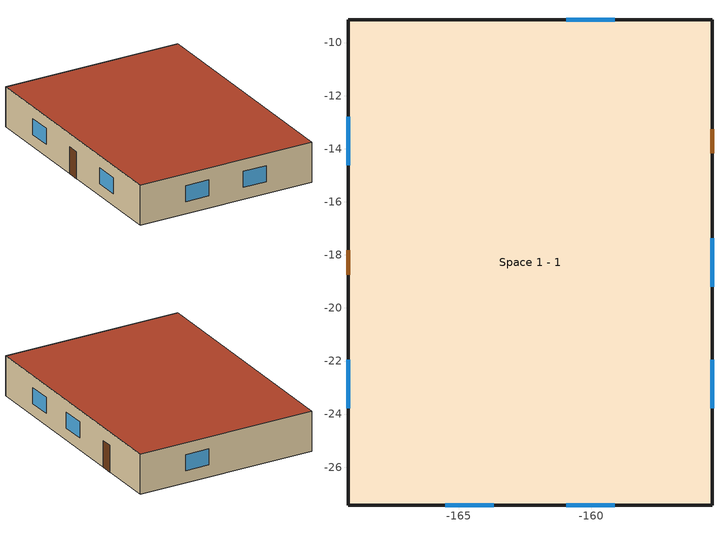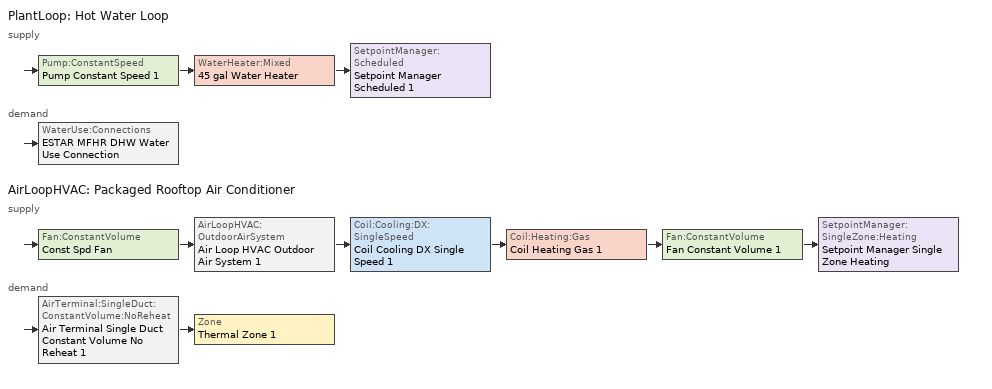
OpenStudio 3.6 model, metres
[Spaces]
Space 1 - 1
 floor ground: -155.45,-9.14 -155.45,-27.43 -169.16,-27.43 -169.16,-9.14 z0
 wall outside: -155.45,-9.14 -169.16,-9.14 -169.16,-27.43 -155.45,-27.43 -155.45,-9.14 z0:3.05
 window: -159.11,-9.14 -160.93,-9.14 / -155.45,-23.77 -155.45,-21.95 / -155.45,-19.2 -155.45,-17.37 / -160.93,-27.43 -159.11,-27.43 / -165.51,-27.43 -163.68,-27.43 / -169.16,-12.8 -169.16,-14.63 / -169.16,-21.95 -169.16,-23.77 z0.91:2.13
 door: -155.45,-14.17 -155.45,-13.26 / -169.16,-17.83 -169.16,-18.75 z0:2.03
 roof outside: -169.16,-9.14 -169.16,-27.43 -155.45,-27.43 -155.45,-9.14 z3.05
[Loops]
PlantLoop 'Hot Water Loop'
 supply: Pump:ConstantSpeed 'Pump Constant Speed 1' > WaterHeater:Mixed '45 gal Water Heater' > SetpointManager:Scheduled 'Setpoint Manager Scheduled 1'
 demand: WaterUse:Connections 'ESTAR MFHR DHW Water Use Connection'
AirLoopHVAC 'Packaged Rooftop Air Conditioner'
 supply: Fan:ConstantVolume 'Const Spd Fan' > AirLoopHVAC:OutdoorAirSystem 'Air Loop HVAC Outdoor Air System 1' > Coil:Cooling:DX:SingleSpeed 'Coil Cooling DX Single Speed 1' > Coil:Heating:Gas 'Coil Heating Gas 1' > Fan:ConstantVolume 'Fan Constant Volume 1' > SetpointManager:SingleZone:Heating 'Setpoint Manager Single Zone Heating'
 demand: AirTerminal:SingleDuct:ConstantVolume:NoReheat 'Air Terminal Single Duct Constant Volume No Reheat 1' > Zone 'Thermal Zone 1'
[Site]
Columbia Regional Airport: Latitude {deg}=38.82; Longitude {deg}=-92.22; Time Zone {hr}=-6; Elevation {m}=272
[ClimateZones]
Climate Zone Institution Name 1=ASHRAE; Climate Zone Document Name 1=ANSI/ASHRAE Standard 169; Climate Zone Document Year 1=2006; Climate Zone Value 1=4A; Climate Zone Institution Name 2=CEC; Climate Zone Document Name 2=California Climate Zone Descriptions; Climate Zone Document Year 2=1995
[Building]
Building 1: North Axis {deg}=-0
[SizingPeriod:DesignDay] Barometric Pressure {Pa}=98100; Rain Indicator=No; Snow Indicator=No; Day of Month=21; Daylight Saving Time Indicator=No; Dry-Bulb Temperature Range Modifier Type=DefaultMultipliers
Name | Maximum Dry-Bulb Temperature {C} | Daily Dry-Bulb Temperature Range {deltaC} | Wind Speed {m/s} | Wind Direction {deg} | Month | Day Type | Humidity Condition Type | Wetbulb or DewPoint at Maximum Dry-Bulb {C} | Enthalpy at Maximum Dry-Bulb {J/kg} | Solar Model Indicator | ASHRAE Clear Sky Optical Depth for Beam Irradiance | ASHRAE Clear Sky Optical Depth for Diffuse Irradiance | Sky Clearness
Columbia Regional Airport Ann Clg .4% Condns Enth=>MDB | 31.9 | 11 | 4.4 | 220 | 7 | SummerDesignDay | Enthalpy | 23 | 82700 | ASHRAETau | 0.448 | 2.098
Columbia Regional Airport Ann Clg .4% Condns DP=>MDB | 29.6 | 11 | 4.4 | 220 | 7 | SummerDesignDay | Dewpoint | 24.6 |  | ASHRAETau | 0.448 | 2.098
Columbia Regional Airport Ann Clg .4% Condns WB=>MDB | 31.9 | 11 | 4.4 | 220 | 7 | SummerDesignDay | Wetbulb | 26.2 |  | ASHRAETau | 0.448 | 2.098
Columbia Regional Airport Ann Clg .4% Condns DB=>MWB | 34.8 | 11 | 4.4 | 220 | 7 | SummerDesignDay | Wetbulb | 24.5 |  | ASHRAETau | 0.448 | 2.098
Columbia Regional Airport Ann Htg Wind 99.6% Condns WS=>MCDB | 2 | 0 | 12.5 | 280 | 1 | WinterDesignDay | Wetbulb | 2 |  | ASHRAEClearSky |  |  | 0
Columbia Regional Airport Ann Hum_n 99.6% Condns DP=>MCDB | -15.9 | 0 | 4.4 | 280 | 1 | WinterDesignDay | Dewpoint | -22 |  | ASHRAEClearSky |  |  | 0
Columbia Regional Airport Ann Htg 99.6% Condns DB | -17 | 0 | 4.4 | 280 | 1 | WinterDesignDay | Wetbulb | -17 |  | ASHRAEClearSky |  |  | 0
[DefaultConstructionSet] Default Exterior Surface Constructions=Default Surface Constructions 10; Default Interior Surface Constructions=Default Surface Constructions 11; Default Ground Contact Surface Constructions=Default Surface Constructions 12; Default Exterior SubSurface Constructions=Default Sub Surface Constructions 7; Default Interior SubSurface Constructions=Default Sub Surface Constructions 8; Interior Partition Construction=Interior Partition
189.1-2009 - CZ4 - Office 1; 189.1-2009 - CZ4 - Office 2
[DefaultSurfaceConstructions]
Name | Floor Construction | Wall Construction | Roof Ceiling Construction
Default Surface Constructions 10 | ExtSlabCarpet 4in ClimateZone 1-8 | ASHRAE 189.1-2009 ExtWall Mass ClimateZone 5 | ASHRAE 189.1-2009 ExtRoof IEAD ClimateZone 2-5
Default Surface Constructions 11 | Interior Floor | Interior Wall | Interior Ceiling
Default Surface Constructions 12 | ExtSlabCarpet 4in ClimateZone 1-8 | ExtSlabCarpet 4in ClimateZone 1-8 | ExtSlabCarpet 4in ClimateZone 1-8
[DefaultSubSurfaceConstructions]
Name | Fixed Window Construction | Operable Window Construction | Door Construction | Tubular Daylight Dome Construction | Tubular Daylight Diffuser Construction
Default Sub Surface Constructions 7 | ASHRAE 189.1-2009 ExtWindow ClimateZone 4-5 | ASHRAE 189.1-2009 ExtWindow ClimateZone 4-5 | Exterior Door | Interior Window | Interior Window
Default Sub Surface Constructions 8 | Interior Window | Interior Window | Interior Door
[Construction]
Interior Partition; Interior Door: G05 25mm wood
ExtSlabCarpet 4in ClimateZone 1-8: MAT-CC05 4 HW CONCRETE, CP02 CARPET PAD
ASHRAE 189.1-2009 ExtRoof IEAD ClimateZone 2-5: Roof Membrane, Roof Insulation [21], Metal Decking
Interior Floor: F16 Acoustic tile, F05 Ceiling air space resistance, M11 100mm lightweight concrete
Interior Wall: G01a 19mm gypsum board, F04 Wall air space resistance, G01a 19mm gypsum board
Interior Ceiling: M11 100mm lightweight concrete, F05 Ceiling air space resistance, F16 Acoustic tile
ASHRAE 189.1-2009 ExtWindow ClimateZone 4-5: Theoretical Glass [207]
Exterior Door: F08 Metal surface, I01 25mm insulation board
Interior Window: Clear 3mm
ASHRAE 189.1-2009 ExtWall Mass ClimateZone 5: 1IN Stucco, 8IN Concrete HW, Wall Insulation [37], 1/2IN Gypsum 2
[Material] Thermal Absorptance=0.9
Name | Roughness | Thickness {m} | Conductivity {W/m-K} | Density {kg/m3} | Specific Heat {J/kg-K} | Solar Absorptance | Visible Absorptance
G05 25mm wood | MediumSmooth | 0.0254 | 0.15 | 608 | 1630 | 0.5 | 0.5
MAT-CC05 4 HW CONCRETE | Rough | 0.1016 | 1.311 | 2240 | 836.8 | 0.85 | 0.85
1IN Stucco | Smooth | 0.0253 | 0.6918 | 1858 | 837 | 0.92 | 0.92
8IN Concrete HW | MediumRough | 0.2033 | 1.7296 | 2243 | 837 | 0.65 | 0.65
Wall Insulation [37] | MediumRough | 0.0681 | 0.0432 | 91 | 837 | 0.5 | 0.5
Roof Membrane | VeryRough | 0.0095 | 0.16 | 1121.29 | 1460 | 0.7 | 0.7
Roof Insulation [21] | MediumRough | 0.2105 | 0.049 | 265 | 836.8 | 0.7 | 0.7
Metal Decking | MediumSmooth | 0.0015 | 45.006 | 7680 | 418.4 | 0.6 | 0.6
F16 Acoustic tile | MediumSmooth | 0.0191 | 0.06 | 368 | 590 | 0.3 | 0.3
M11 100mm lightweight concrete | MediumRough | 0.1016 | 0.53 | 1280 | 840 | 0.5 | 0.5
G01a 19mm gypsum board | MediumSmooth | 0.019 | 0.16 | 800 | 1090 | 0.4 | 0.4
F08 Metal surface | Smooth | 0.0008 | 45.28 | 7824 | 500 | 0.7 | 0.7
I01 25mm insulation board | MediumRough | 0.0254 | 0.03 | 43 | 1210 | 0.6 | 0.6
1/2IN Gypsum 2 | Smooth | 0.0127 | 0.16 | 784.9 | 830 | 0.4 | 0.4
[Material:NoMass]
CP02 CARPET PAD: Roughness=Smooth; Thermal Resistance {m2-K/W}=0.1; Thermal Absorptance=0.9; Solar Absorptance=0.8; Visible Absorptance=0.8
[Material:AirGap]
Name | Thermal Resistance {m2-K/W}
F05 Ceiling air space resistance | 0.18
F04 Wall air space resistance | 0.15
[WindowMaterial:Glazing] Optical Data Type=SpectralAverage; Thickness {m}=0.003; Back Side Solar Reflectance at Normal Incidence=0; Back Side Visible Reflectance at Normal Incidence=0; Infrared Transmittance at Normal Incidence=0; Dirt Correction Factor for Solar and Visible Transmittance=1; Solar Diffusing=No
Name | Solar Transmittance at Normal Incidence | Front Side Solar Reflectance at Normal Incidence | Visible Transmittance at Normal Incidence | Front Side Visible Reflectance at Normal Incidence | Front Side Infrared Hemispherical Emissivity | Back Side Infrared Hemispherical Emissivity | Conductivity {W/m-K}
Theoretical Glass [207] | 0.3311 | 0.6189 | 0.44 | 0.51 | 0.9 | 0.9 | 0.0133
Clear 3mm | 0.837 | 0.075 | 0.898 | 0.081 | 0.84 | 0.84 | 0.9
[ThermalZone]
Thermal Zone 1: Multiplier=1; Use Ideal Air Loads=No
[Sizing:Zone]
Thermal Zone 1: Zone Cooling Design Supply Air Temperature Input Method=SupplyAirTemperature; Zone Cooling Design Supply Air Temperature {C}=14; Zone Cooling Design Supply Air Temperature Difference {deltaC}=11.11; Zone Heating Design Supply Air Temperature Input Method=SupplyAirTemperature; Zone Heating Design Supply Air Temperature {C}=40; Zone Heating Design Supply Air Temperature Difference {deltaC}=11.11; Zone Cooling Design Supply Air Humidity Ratio {kg-H2O/kg-air}=0.0085; Zone Heating Design Supply Air Humidity Ratio {kg-H2O/kg-air}=0.008; Cooling Design Air Flow Method=DesignDay; Heating Design Air Flow Method=DesignDay; Account for Dedicated Outdoor Air System=No; Dedicated Outdoor Air System Control Strategy=NeutralSupplyAir; Dedicated Outdoor Air Low Setpoint Temperature for Design {C}=autosize; Dedicated Outdoor Air High Setpoint Temperature for Design {C}=autosize; Zone Load Sizing Method=Sensible Load Only No Latent Load; Zone Latent Cooling Design Supply Air Humidity Ratio Input Method=HumidityRatioDifference; Zone Cooling Design Supply Air Humidity Ratio Difference {kgWater/kgDryAir}=0.005; Zone Latent Heating Design Supply Air Humidity Ratio Input Method=HumidityRatioDifference; Zone Humidification Design Supply Air Humidity Ratio Difference {kgWater/kgDryAir}=0.005
[Zone equipment]
Thermal Zone 1: Air Terminal Single Duct Constant Volume No Reheat 1
[Space]
Space 1 - 1: Space Type=189.1-2009 - Office - ClosedOffice - CZ4-8; Default Construction Set=189.1-2009 - CZ4 - Office 2; Default Schedule Set=189.1-2009 - Office - ClosedOffice - CZ4-8 Schedule Set 1; Building Story=Story 1; Thermal Zone=Thermal Zone 1
[BuildingStory]
Story 1: Nominal Z Coordinate {m}=0; Nominal Floor to Floor Height {m}=2.4384; Nominal Floor to Ceiling Height {m}=2.4384
[DefaultScheduleSet] Number of People Schedule=Office Work Occ; People Activity Level Schedule=Office Activity; Lighting Schedule=Office Bldg Light; Electric Equipment Schedule=Office Bldg Equip; Infiltration Schedule=Office Infil Quarter On
189.1-2009 - Office - ClosedOffice - CZ4-8 Schedule Set; 189.1-2009 - Office - ClosedOffice - CZ4-8 Schedule Set 1
[ElectricEquipment:Definition]
189.1-2009 - Office - ClosedOffice - CZ4-8 Electric Equipment Definition: Design Level Calculation Method=Watts/Area; Watts per Space Floor Area {W/m2}=6.8889
[Lights:Definition]
189.1-2009 - Office - ClosedOffice - CZ4-8 Lights Definition: Design Level Calculation Method=Watts/Area; Watts per Space Floor Area {W/m2}=10.6563
[SpaceType]
189.1-2009 - Office - ClosedOffice - CZ4-8: Default Construction Set=189.1-2009 - CZ4 - Office 1; Default Schedule Set=189.1-2009 - Office - ClosedOffice - CZ4-8 Schedule Set; Design Specification Outdoor Air Object=189.1-2009 - Office - ClosedOffice - CZ4-8 Ventilation; Standards Building Type=Office; Standards Space Type=ClosedOffice
[DesignSpecification:OutdoorAir]
189.1-2009 - Office - ClosedOffice - CZ4-8 Ventilation: Outdoor Air Method=Sum; Outdoor Air Flow per Person {m3/s-person}=0.00943895
[People]
189.1-2009 - Office - ClosedOffice - CZ4-8 People: People Definition=189.1-2009 - Office - ClosedOffice - CZ4-8 People Definition; Space or SpaceType=189.1-2009 - Office - ClosedOffice - CZ4-8; Multiplier=1
[People:Definition]
189.1-2009 - Office - ClosedOffice - CZ4-8 People Definition: Number of People Calculation Method=People/Area; People per Space Floor Area {person/m2}=0.0511286; Fraction Radiant=0.3
[Lights]
189.1-2009 - Office - ClosedOffice - CZ4-8 Lights: Lights Definition=189.1-2009 - Office - ClosedOffice - CZ4-8 Lights Definition; Space or SpaceType=189.1-2009 - Office - ClosedOffice - CZ4-8
[ElectricEquipment]
189.1-2009 - Office - ClosedOffice - CZ4-8 Electric Equipment: Electric Equipment Definition=189.1-2009 - Office - ClosedOffice - CZ4-8 Electric Equipment Definition; Space or SpaceType=189.1-2009 - Office - ClosedOffice - CZ4-8
[SpaceInfiltration:DesignFlowRate]
189.1-2009 - Office - ClosedOffice - CZ4-8 Infiltration: Space or SpaceType=189.1-2009 - Office - ClosedOffice - CZ4-8; Design Flow Rate Calculation Method=Flow/ExteriorArea; Flow per Exterior Surface Area {m3/s-m2}=0.000226568
[PlantLoop]
Hot Water Loop: Glycol Concentration=0; Maximum Loop Temperature {C}=60; Minimum Loop Temperature {C}=10; Plant Loop Volume {m3}=Autocalculate; Load Distribution Scheme=Optimal
[Sizing:Plant]
Hot Water Loop: Loop Type=Heating; Design Loop Exit Temperature {C}=60; Loop Design Temperature Difference {deltaC}=5; Sizing Option=NonCoincident; Zone Timesteps in Averaging Window=1; Coincident Sizing Factor Mode=None
[SetpointManager:Scheduled]
Setpoint Manager Scheduled 1: Control Variable=Temperature; Schedule=SHW_Temperature_140F
[Pump:ConstantSpeed]
Pump Constant Speed 1: Rated Flow Rate {m3/s}=autosize; Rated Pump Head {Pa}=29891; Rated Power Consumption {W}=autosize; Motor Efficiency=0.9; Fraction of Motor Inefficiencies to Fluid Stream=0; Pump Control Type=Intermittent; Design Power Sizing Method=PowerPerFlowPerPressure; Design Electric Power per Unit Flow Rate {W/(m3/s)}=348701.1; Design Shaft Power per Unit Flow Rate per Unit Head {W-s/m3-Pa}=1.28205
[WaterHeater:Mixed]
45 gal Water Heater: Tank Volume {m3}=0.170344; Setpoint Temperature Schedule=SHW_Temperature_140F; Deadband Temperature Difference {deltaC}=5; Maximum Temperature Limit {C}=82.2222; Heater Control Type=Cycle; Heater Maximum Capacity {W}=Autosize; Heater Fuel Type=Electricity; Heater Thermal Efficiency=0.9; Off Cycle Parasitic Fuel Consumption Rate {W}=2562; Off Cycle Parasitic Fuel Type=Electricity; Off Cycle Parasitic Heat Fraction to Tank=0.9; On Cycle Parasitic Fuel Consumption Rate {W}=2562; On Cycle Parasitic Fuel Type=Electricity; Ambient Temperature Indicator=Schedule; Ambient Temperature Schedule=Water Heater Ambient Temp Schedule - 70F; Off Cycle Loss Coefficient to Ambient Temperature {W/K}=6; On Cycle Loss Coefficient to Ambient Temperature {W/K}=6; Use Side Effectiveness=1; Source Side Effectiveness=1; Use Side Design Flow Rate {m3/s}=autosize; Source Side Design Flow Rate {m3/s}=autosize; Indirect Water Heating Recovery Time {hr}=0.5; Source Side Flow Control Mode=IndirectHeatPrimarySetpoint
[WaterHeater:Sizing]
45 gal Water Heater: Design Mode=PeakDraw; Time Storage Can Meet Peak Draw {hr}=0.538503; Time for Tank Recovery {hr}=0.1; Nominal Tank Volume for Autosizing Plant Connections {m3}=1
[WaterUse:Equipment:Definition]
Whole Building Water Equipment Definition - 100 units 200 occupants: Peak Flow Rate {m3/s}=0.000525124; Target Temperature Schedule=SHW_Temperature_140F; Sensible Fraction Schedule=Fraction Sensible - 0.2; Latent Fraction Schedule=Fraction Sensible - 0.05
[WaterUse:Equipment]
ESTAR MFHR Whole Building Water Use Equipment: Water Use Equipment Definition=Whole Building Water Equipment Definition - 100 units 200 occupants; Flow Rate Fraction Schedule=ESTAR MFHR DHW Fraction Schedule
[WaterUse:Connections]
ESTAR MFHR DHW Water Use Connection: Drain Water Heat Exchanger Type=None; Drain Water Heat Exchanger Destination=Plant; Water Use Equipment Name 1=ESTAR MFHR Whole Building Water Use Equipment
[AirLoopHVAC]
Packaged Rooftop Air Conditioner: Availability Schedule=Always On Discrete; Design Supply Air Flow Rate {m3/s}=autosize; Design Return Air Flow Fraction of Supply Air Flow=1
[Sizing:System]
Packaged Rooftop Air Conditioner: Type of Load to Size On=Sensible; Design Outdoor Air Flow Rate {m3/s}=Autosize; Central Heating Maximum System Air Flow Ratio=1; Preheat Design Temperature {C}=7; Preheat Design Humidity Ratio {kg-H2O/kg-Air}=0.008; Precool Design Temperature {C}=12.8; Precool Design Humidity Ratio {kg-H2O/kg-Air}=0.008; Central Cooling Design Supply Air Temperature {C}=12.8; Central Heating Design Supply Air Temperature {C}=40; Sizing Option=NonCoincident; 100% Outdoor Air in Cooling=No; 100% Outdoor Air in Heating=No; Central Cooling Design Supply Air Humidity Ratio {kg-H2O/kg-Air}=0.0085; Central Heating Design Supply Air Humidity Ratio {kg-H2O/kg-Air}=0.008; Cooling Design Air Flow Method=DesignDay; Cooling Design Air Flow Rate {m3/s}=0; Heating Design Air Flow Method=DesignDay; Heating Design Air Flow Rate {m3/s}=0; System Outdoor Air Method=ZoneSum; Zone Maximum Outdoor Air Fraction=1; Cooling Supply Air Flow Rate Per Floor Area {m3/s-m2}=0.00996765; Cooling Fraction of Autosized Cooling Supply Air Flow Rate=1; Cooling Supply Air Flow Rate Per Unit Cooling Capacity {m3/s-W}=3.94755e-05; Heating Supply Air Flow Rate Per Floor Area {m3/s-m2}=0.00996765; Heating Fraction of Autosized Heating Supply Air Flow Rate=1; Heating Fraction of Autosized Cooling Supply Air Flow Rate=1; Heating Supply Air Flow Rate Per Unit Heating Capacity {m3/s-W}=3.15882e-05; Cooling Design Capacity Method=CoolingDesignCapacity; Cooling Design Capacity {W}=autosize; Cooling Design Capacity Per Floor Area {W/m2}=234.7; Fraction of Autosized Cooling Design Capacity=1; Heating Design Capacity Method=HeatingDesignCapacity; Heating Design Capacity {W}=autosize; Heating Design Capacity Per Floor Area {W/m2}=157; Fraction of Autosized Heating Design Capacity=1; Central Cooling Capacity Control Method=OnOff; Occupant Diversity=autosize
[Fan:ConstantVolume] Maximum Flow Rate {m3/s}=AutoSize
Name | Availability Schedule | Fan Total Efficiency | Pressure Rise {Pa} | Fan Efficiency
Fan Constant Volume 1 | Always On Discrete | 0.8 | 498.178
Const Spd Fan | Always On Discrete hvac_library |  | 199.271 | 0.8
[Coil:Heating:Gas]
Coil Heating Gas 1: Availability Schedule=Always On Discrete; Gas Burner Efficiency=0.8; Nominal Capacity {W}=AutoSize; Parasitic Electric Load {W}=0; Parasitic Gas Load {W}=0; Fuel Type=NaturalGas
[Coil:Cooling:DX:SingleSpeed]
Coil Cooling DX Single Speed 1: Availability Schedule=Always On Discrete; Rated Total Cooling Capacity {W}=autosize; Rated Sensible Heat Ratio=autosize; Rated COP {W/W}=3; Rated Air Flow Rate {m3/s}=autosize; Rated Evaporator Fan Power Per Volume Flow Rate 2017 {W/(m3/s)}=773.3; Rated Evaporator Fan Power Per Volume Flow Rate 2023 {W/(m3/s)}=934.4; Total Cooling Capacity Function of Temperature Curve=Curve Biquadratic 1; Total Cooling Capacity Function of Flow Fraction Curve=Curve Quadratic 1; Energy Input Ratio Function of Temperature Curve=Curve Biquadratic 2; Energy Input Ratio Function of Flow Fraction Curve=Curve Quadratic 2; Part Load Fraction Correlation Curve=Curve Quadratic 3; Minimum Outdoor Dry-Bulb Temperature for Compressor Operation {C}=-25; Nominal Time for Condensate Removal to Begin {s}=0; Ratio of Initial Moisture Evaporation Rate and Steady State Latent Capacity=0; Maximum Cycling Rate {cycles/hr}=0; Latent Capacity Time Constant {s}=0; Condenser Type=AirCooled; Evaporative Condenser Effectiveness=0.9; Evaporative Condenser Air Flow Rate {m3/s}=autosize; Evaporative Condenser Pump Rated Power Consumption {W}=autosize; Crankcase Heater Capacity {W}=0; Maximum Outdoor Dry-Bulb Temperature for Crankcase Heater Operation {C}=10; Basin Heater Capacity {W/K}=0; Basin Heater Setpoint Temperature {C}=2
[Controller:OutdoorAir]
Controller Outdoor Air 1: Minimum Outdoor Air Flow Rate {m3/s}=Autosize; Maximum Outdoor Air Flow Rate {m3/s}=Autosize; Economizer Control Type=NoEconomizer; Economizer Control Action Type=ModulateFlow; Economizer Maximum Limit Dry-Bulb Temperature {C}=28; Economizer Maximum Limit Enthalpy {J/kg}=64000; Economizer Minimum Limit Dry-Bulb Temperature {C}=-100; Lockout Type=NoLockout; Minimum Limit Type=FixedMinimum; Controller Mechanical Ventilation=Controller Mechanical Ventilation 1; High Humidity Control=No; Heat Recovery Bypass Control Type=BypassWhenWithinEconomizerLimits
[Controller:MechanicalVentilation]
Controller Mechanical Ventilation 1: Availability Schedule=Always On Discrete
[AirLoopHVAC:OutdoorAirSystem]
Air Loop HVAC Outdoor Air System 1: Controller=Controller Outdoor Air 1
[AirTerminal:SingleDuct:ConstantVolume:NoReheat]
Air Terminal Single Duct Constant Volume No Reheat 1: Availability Schedule=Always On Discrete; Maximum Air Flow Rate {m3/s}=AutoSize
[SetpointManager:SingleZone:Heating]
Setpoint Manager Single Zone Heating: Control Variable=Temperature; Minimum Supply Air Temperature {C}=12.7778; Maximum Supply Air Temperature {C}=82.2222; Control Zone=Thermal Zone 1
[Schedule:Ruleset]
Name | Default Day Schedule | Summer Design Day Schedule | Winter Design Day Schedule
Office Work Occ | Office Bldg Occ Default Schedule | Office Bldg Occ Summer Design Day | Office Bldg Occ Winter Design Day
Office Activity | Office Activity Default Schedule | Office Activity Summer Design Day | Office Activity Winter Design Day
Office Bldg Light | Office Bldg Light Default Schedule | Office Bldg Light Summer Design Day | Office Bldg Light Winter Design Day
Office Bldg Equip | Office Bldg Equip Default Schedule | Office Bldg Equip Summer Design Day | Office Bldg Equip Winter Design Day
Office Infil Quarter On | Office Infil Quarter On Default Schedule | Office Infil Quarter On Summer Design Day | Office Infil Quarter On Winter Design Day
SHW_Temperature_140F | SHW_Temperature_140F_Default | SHW_Temperature_140F_Summer_Design_Day | SHW_Temperature_140F_Winter_Design_Day
Water Heater Ambient Temp Schedule - 70F | Water Heater Ambient Temp Schedule - 70F_Default | Water Heater Ambient Temp Schedule - 70F_Summer_Design_Day | Water Heater Ambient Temp Schedule - 70F_Winter_Design_Day
ESTAR MFHR DHW Fraction Schedule | ESTAR MFHR DHW Schedule Day
Fraction Sensible - 0.2 | Fraction Sensible DefaultDay - 0.2
Fraction Sensible - 0.05 | Fraction Latent DefaultDay - 0.05
[Schedule:Day]
Office Bldg Occ Default Schedule: 6, 0, 0, 7, 0, 0.1, 8, 0, 0.2, 12, 0, 0.85, 13, 0, 0.5, 17, 0, 0.85, 18, 0, 0.7, 20, 0, 0.4, 22, 0, 0.1, 24, 0, 0.05
Office Bldg Occ Summer Design Day: 6, 0, 0, 22, 0, 1, 24, 0, 0.05
Office Bldg Occ Winter Design Day; Office Bldg Occ Rule 1 Day Schedule; Office Bldg Light Winter Design Day; Office Bldg Equip Winter Design Day: 24, 0, 0
Office Bldg Occ Rule 2 Day Schedule: 6, 0, 0, 8, 0, 0.1, 14, 0, 0.4, 17, 0, 0.1, 24, 0, 0
Office Activity Default Schedule; Office Activity Summer Design Day; Office Activity Winter Design Day: 24, 0, 132
Office Bldg Light Default Schedule: 5, 0, 0.05, 7, 0, 0.1, 8, 0, 0.3, 17, 0, 0.9, 18, 0, 0.7, 20, 0, 0.5, 22, 0, 0.3, 23, 0, 0.1, 24, 0, 0.05
Office Bldg Light Summer Design Day; Office Bldg Equip Summer Design Day; Office Infil Quarter On Rule 1 Day Schedule: 24, 0, 1
Office Bldg Light Rule 1 Day Schedule; Fraction Latent DefaultDay - 0.05: 24, 0, 0.05
Office Bldg Light Rule 2 Day Schedule: 6, 0, 0.05, 8, 0, 0.1, 14, 0, 0.5, 17, 0, 0.15, 24, 0, 0.05
Office Bldg Equip Default Schedule: 8, 0, 0.4, 12, 0, 0.9, 13, 0, 0.8, 17, 0, 0.9, 18, 0, 0.8, 20, 0, 0.6, 22, 0, 0.5, 24, 0, 0.4
Office Bldg Equip Rule 1 Day Schedule: 24, 0, 0.3
Office Bldg Equip Rule 2 Day Schedule: 6, 0, 0.3, 8, 0, 0.4, 14, 0, 0.5, 17, 0, 0.35, 24, 0, 0.3
Office Infil Quarter On Default Schedule; Office Infil Quarter On Summer Design Day: 6, 0, 1, 22, 0, 0.25, 24, 0, 1
Office Infil Quarter On Winter Design Day; Office Infil Quarter On Rule 2 Day Schedule: 6, 0, 1, 18, 0, 0.25, 24, 0, 1
SHW_Temperature_140F_Default; SHW_Temperature_140F_Summer_Design_Day; SHW_Temperature_140F_Winter_Design_Day: 24, 0, 60
Water Heater Ambient Temp Schedule - 70F_Default; Water Heater Ambient Temp Schedule - 70F_Summer_Design_Day; Water Heater Ambient Temp Schedule - 70F_Winter_Design_Day: 24, 0, 21.11
ESTAR MFHR DHW Schedule Day: 6, 0, 0.05, 7, 0, 0.3, 8, 0, 0.5, 9, 0, 0.4, 11, 0, 0.3, 12, 0, 0.35, 13, 0, 0.4, 15, 0, 0.35, 17, 0, 0.3, 19, 0, 0.5, 20, 0, 0.4, 21, 0, 0.35, 22, 0, 0.45, 23, 0, 0.3, 24, 0, 0.05
Fraction Sensible DefaultDay - 0.2: 24, 0, 0.2
[Schedule:Rule] Apply Monday=No; Apply Tuesday=No; Apply Wednesday=No; Apply Thursday=No; Apply Friday=No; Date Specification Type=DateRange; Start Month=1; Start Day=1; End Month=12; End Day=31
Name | Schedule Ruleset | Rule Order | Day Schedule | Apply Sunday | Apply Saturday
Office Work Occ Rule 1 | Office Work Occ | 0 | Office Bldg Occ Rule 1 Day Schedule | Yes | No
Office Work Occ Rule 2 | Office Work Occ | 1 | Office Bldg Occ Rule 2 Day Schedule | No | Yes
Office Bldg Light Rule 1 | Office Bldg Light | 0 | Office Bldg Light Rule 1 Day Schedule | Yes | No
Office Bldg Light Rule 2 | Office Bldg Light | 1 | Office Bldg Light Rule 2 Day Schedule | No | Yes
Office Bldg Equip Rule 1 | Office Bldg Equip | 0 | Office Bldg Equip Rule 1 Day Schedule | Yes | No
Office Bldg Equip Rule 2 | Office Bldg Equip | 1 | Office Bldg Equip Rule 2 Day Schedule | No | Yes
Office Infil Quarter On Rule 1 | Office Infil Quarter On | 0 | Office Infil Quarter On Rule 1 Day Schedule | Yes | No
Office Infil Quarter On Rule 2 | Office Infil Quarter On | 1 | Office Infil Quarter On Rule 2 Day Schedule | No | Yes
[Schedule:Constant] Value=1
Always On Discrete; Always On Discrete hvac_library
[Curve:Biquadratic] Minimum Value of x=17; Maximum Value of x=22; Minimum Value of y=13; Maximum Value of y=46
Name | Coefficient1 Constant | Coefficient2 x | Coefficient3 x**2 | Coefficient4 y | Coefficient5 y**2 | Coefficient6 x*y
Curve Biquadratic 1 | 0.942588 | 0.00954335 | 0.00068377 | -0.0110427 | 5.249e-06 | -9.72e-06
Curve Biquadratic 2 | 0.342414 | 0.034885 | -0.0006237 | 0.00497722 | 0.000437951 | -0.000728028
[Curve:Quadratic]
Name | Coefficient1 Constant | Coefficient2 x | Coefficient3 x**2 | Minimum Value of x | Maximum Value of x
Curve Quadratic 1 | 0.8 | 0.2 | 0 | 0.5 | 1.5
Curve Quadratic 2 | 1.1552 | -0.1808 | 0.0256 | 0.5 | 1.5
Curve Quadratic 3 | 0.85 | 0.15 | 0 | 0 | 1
